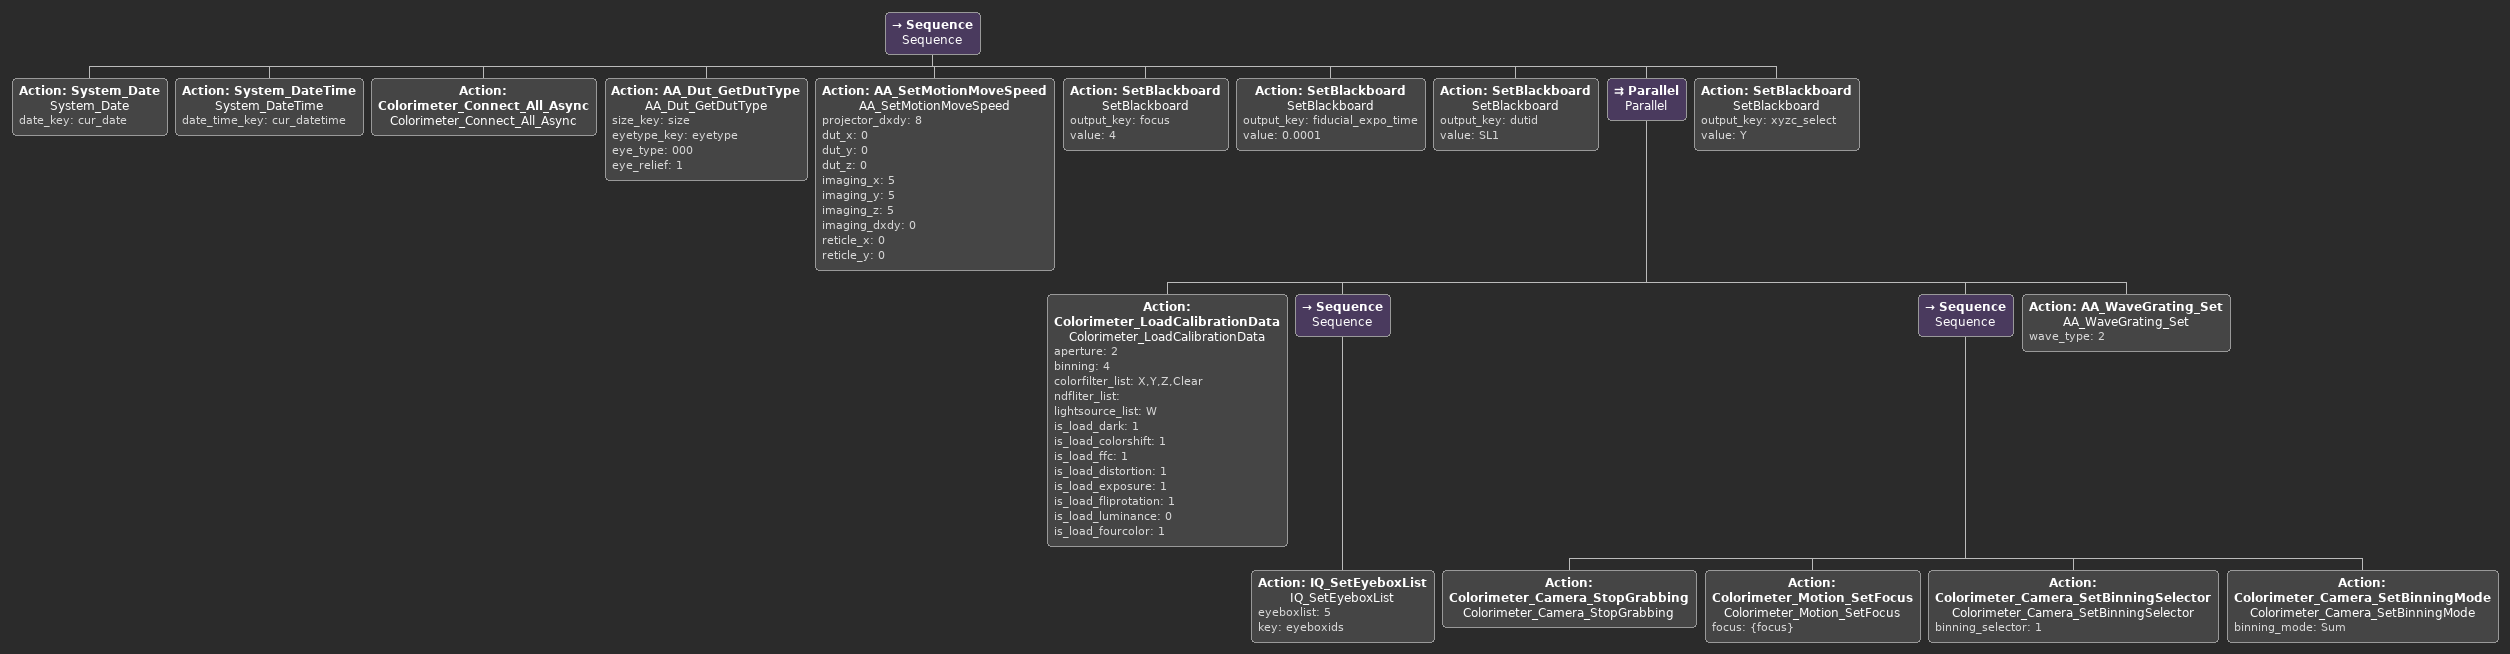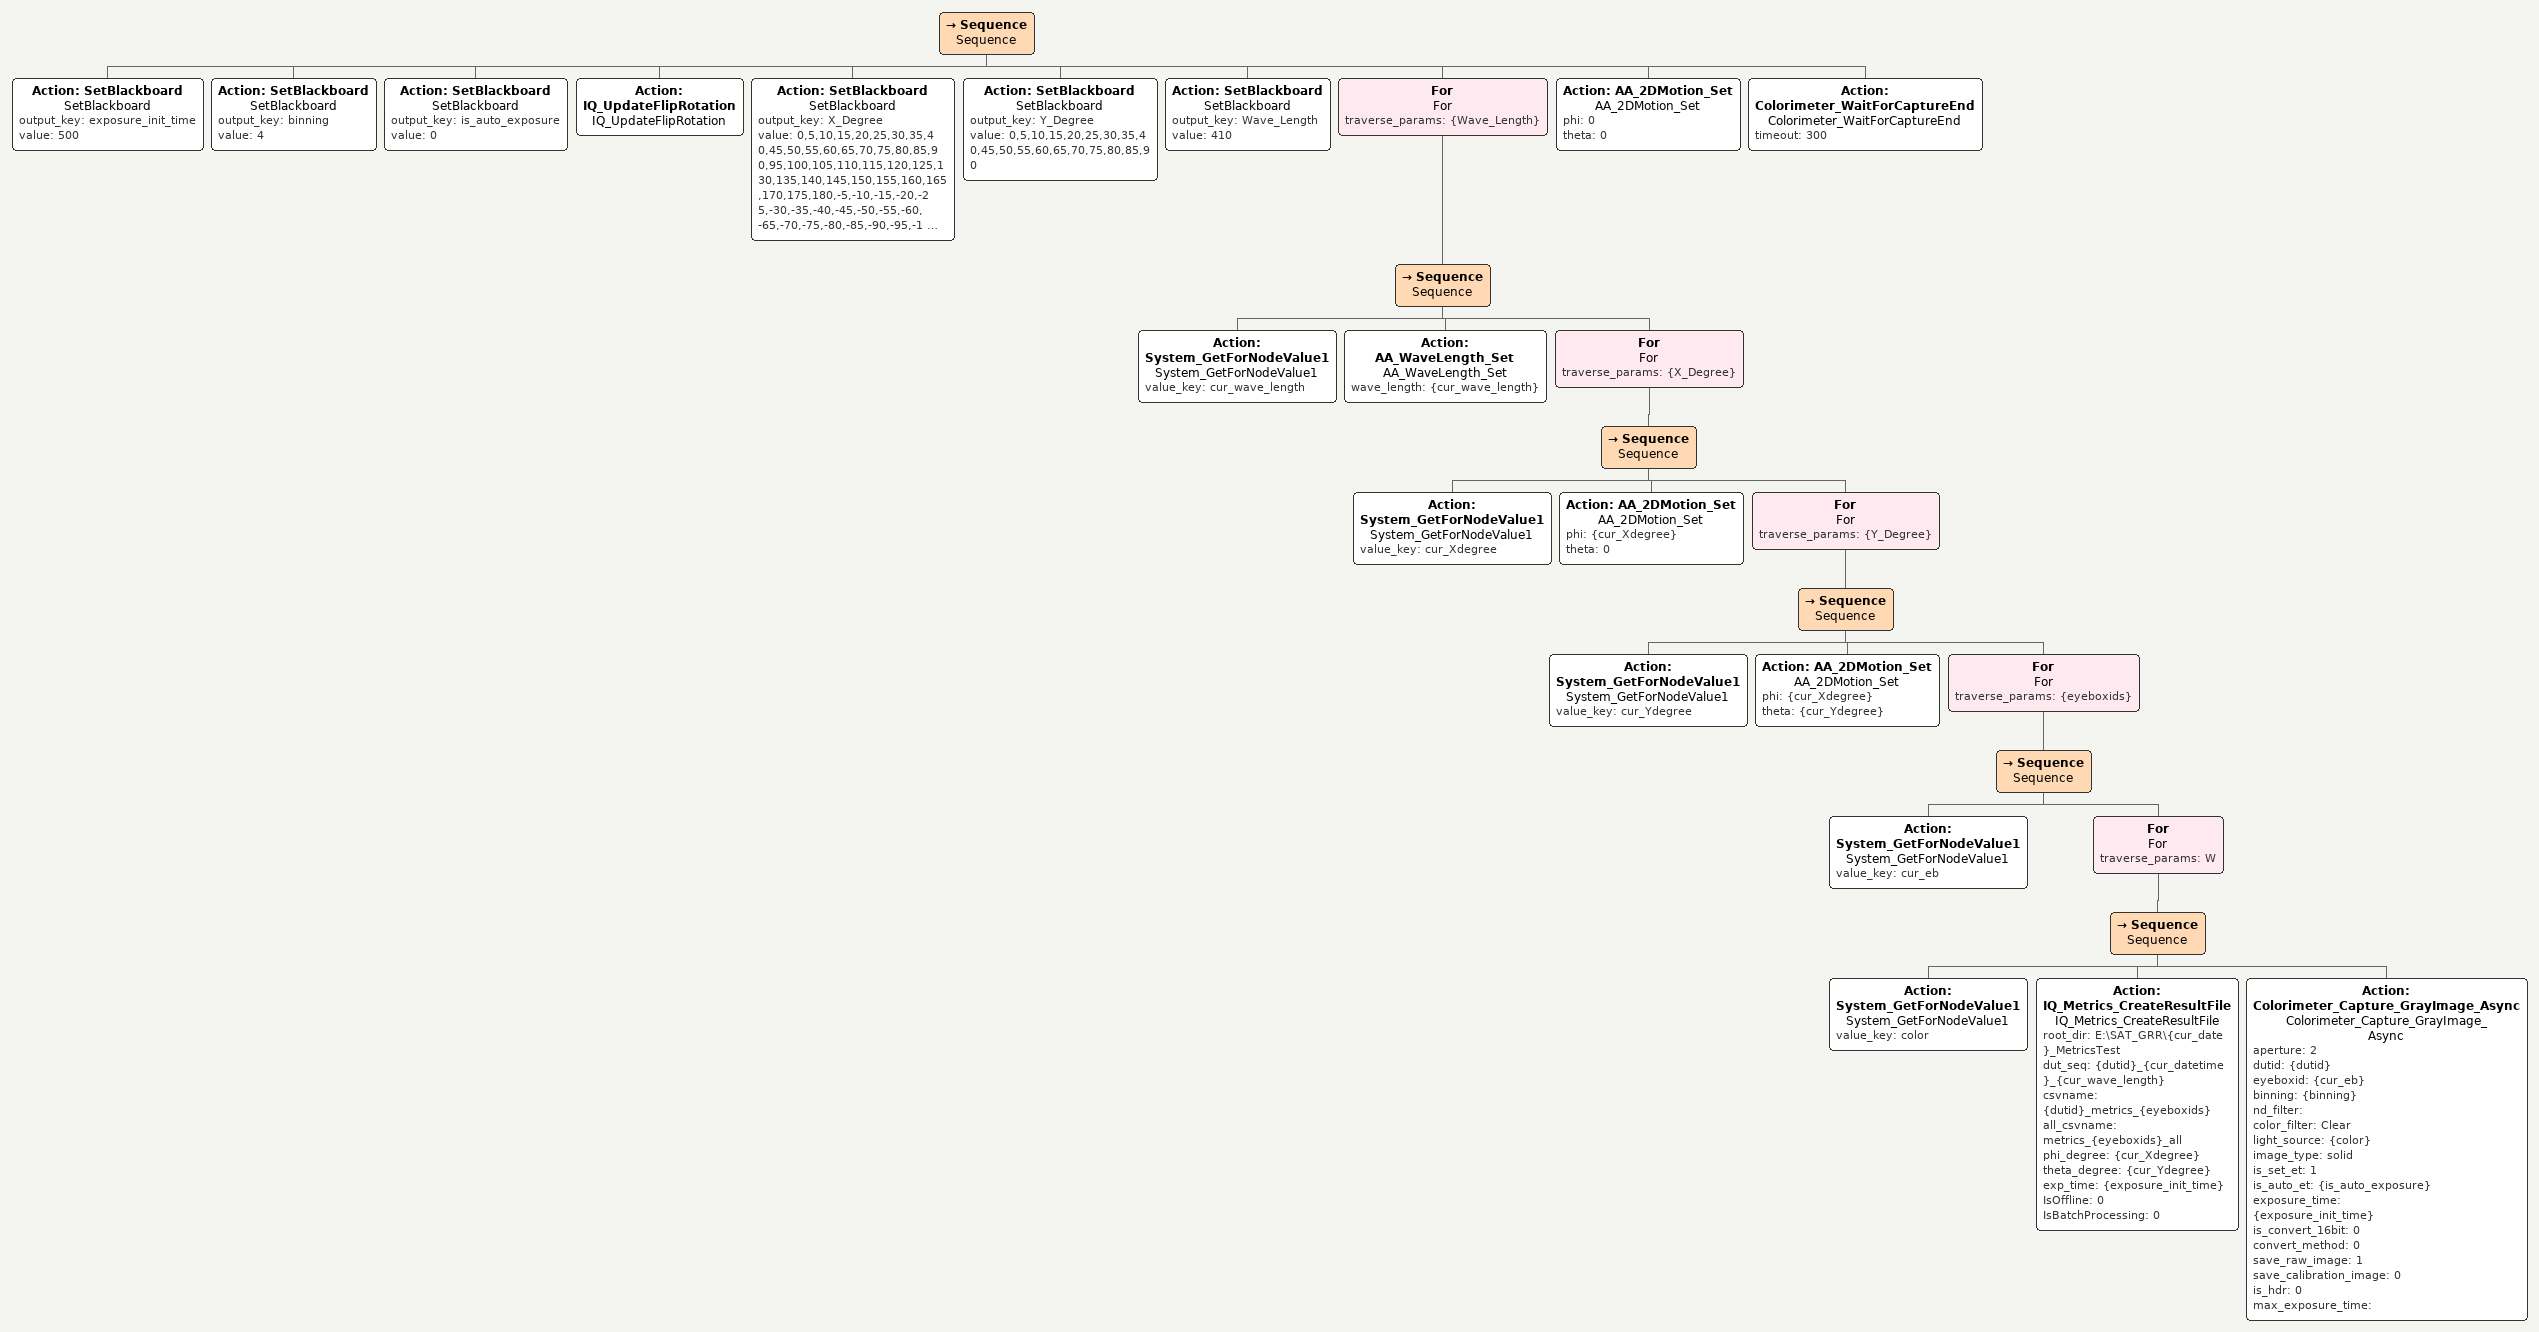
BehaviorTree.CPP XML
<Sequence name="Sequence">
 <Action name="System_Date" ID="System_Date" date_key="cur_date"/>
 <Action name="System_DateTime" ID="System_DateTime" date_time_key="cur_datetime"/>
 <Action name="Colorimeter_Connect_All_Async" ID="Colorimeter_Connect_All_Async"/>
 <Action name="AA_Dut_GetDutType" ID="AA_Dut_GetDutType" size_key="size" eyetype_key="eyetype" eye_type="000" eye_relief="1"/>
 <Action name="AA_SetMotionMoveSpeed" ID="AA_SetMotionMoveSpeed" projector_dxdy="8" dut_x="0" dut_y="0" dut_z="0" imaging_x="5" imaging_y="5" imaging_z="5" imaging_dxdy="0" reticle_x="0" reticle_y="0"/>
 <Action name="SetBlackboard" ID="SetBlackboard" output_key="focus" value="4"/>
 <Action name="SetBlackboard" ID="SetBlackboard" output_key="fiducial_expo_time" value="0.0001"/>
 <Action name="SetBlackboard" ID="SetBlackboard" output_key="dutid" value="SL1"/>
 <Parallel name="Parallel">
  <Action name="Colorimeter_LoadCalibrationData" ID="Colorimeter_LoadCalibrationData" aperture="2" binning="4" colorfilter_list="X,Y,Z,Clear" ndfliter_list="" lightsource_list="W" is_load_dark="1" is_load_colorshift="1" is_load_ffc="1" is_load_distortion="1" is_load_exposure="1" is_load_fliprotation="1" is_load_luminance="0" is_load_fourcolor="1"/>
  <Sequence name="Sequence">
   <Action name="IQ_SetEyeboxList" ID="IQ_SetEyeboxList" eyeboxlist="5" key="eyeboxids"/>
  </Sequence>
  <Sequence name="Sequence">
   <Action name="Colorimeter_Camera_StopGrabbing" ID="Colorimeter_Camera_StopGrabbing"/>
   <Action name="Colorimeter_Motion_SetFocus" ID="Colorimeter_Motion_SetFocus" focus="{focus}"/>
   <Action name="Colorimeter_Camera_SetBinningSelector" ID="Colorimeter_Camera_SetBinningSelector" binning_selector="1"/>
   <Action name="Colorimeter_Camera_SetBinningMode" ID="Colorimeter_Camera_SetBinningMode" binning_mode="Sum"/>
  </Sequence>
  <Action name="AA_WaveGrating_Set" ID="AA_WaveGrating_Set" wave_type="2"/>
 </Parallel>
 <Action name="SetBlackboard" ID="SetBlackboard" output_key="xyzc_select" value="Y"/>
</Sequence>

<Sequence name="Sequence">
 <!--control exposure time-->
 <Action name="SetBlackboard" ID="SetBlackboard" output_key="exposure_init_time" value="500"/>
 <Action name="SetBlackboard" ID="SetBlackboard" output_key="binning" value="4"/>
 <Action name="SetBlackboard" ID="SetBlackboard" output_key="is_auto_exposure" value="0"/>
 <Action name="IQ_UpdateFlipRotation" ID="IQ_UpdateFlipRotation"/>
 <!--control X degree-->
 <Action name="SetBlackboard" ID="SetBlackboard" output_key="X_Degree" value="0,5,10,15,20,25,30,35,40,45,50,55,60,65,70,75,80,85,90,95,100,105,110,115,120,125,130,135,140,145,150,155,160,165,170,175,180,-5,-10,-15,-20,-25,-30,-35,-40,-45,-50,-55,-60,-65,-70,-75,-80,-85,-90,-95,-100,-105,-110,-115,-120,-125,-130,-135,-140,-145,-150,-155,-160,-165,-170,-175,-180"/>
 <!--control Y degree-->
 <Action name="SetBlackboard" ID="SetBlackboard" output_key="Y_Degree" value="0,5,10,15,20,25,30,35,40,45,50,55,60,65,70,75,80,85,90"/>
 <!--control light wave length-->
 <Action name="SetBlackboard" ID="SetBlackboard" output_key="Wave_Length" value="410"/>
 <For name="For" traverse_params="{Wave_Length}">
  <Sequence name="Sequence">
   <Action name="System_GetForNodeValue1" ID="System_GetForNodeValue1" value_key="cur_wave_length"/>
   <Action name="AA_WaveLength_Set" ID="AA_WaveLength_Set" wave_length="{cur_wave_length}"/>
   <For name="For" traverse_params="{X_Degree}">
    <Sequence name="Sequence">
     <Action name="System_GetForNodeValue1" ID="System_GetForNodeValue1" value_key="cur_Xdegree"/>
     <Action name="AA_2DMotion_Set" ID="AA_2DMotion_Set" phi="{cur_Xdegree}" theta="0"/>
     <For name="For" traverse_params="{Y_Degree}">
      <Sequence name="Sequence">
       <Action name="System_GetForNodeValue1" ID="System_GetForNodeValue1" value_key="cur_Ydegree"/>
       <Action name="AA_2DMotion_Set" ID="AA_2DMotion_Set" phi="{cur_Xdegree}" theta="{cur_Ydegree}"/>
       <For name="For" traverse_params="{eyeboxids}">
        <Sequence name="Sequence">
         <Action name="System_GetForNodeValue1" ID="System_GetForNodeValue1" value_key="cur_eb"/>
         <For name="For" traverse_params="W">
          <Sequence name="Sequence">
           <Action name="System_GetForNodeValue1" ID="System_GetForNodeValue1" value_key="color"/>
           <Action name="IQ_Metrics_CreateResultFile" ID="IQ_Metrics_CreateResultFile" root_dir="E:\SAT_GRR\{cur_date}_MetricsTest" dut_seq="{dutid}_{cur_datetime}_{cur_wave_length}" csvname="{dutid}_metrics_{eyeboxids}" all_csvname="metrics_{eyeboxids}_all" phi_degree="{cur_Xdegree}" theta_degree="{cur_Ydegree}" exp_time="{exposure_init_time}" IsOffline="0" IsBatchProcessing="0"/>
           <Action name="Colorimeter_Capture_GrayImage_Async" ID="Colorimeter_Capture_GrayImage_Async" aperture="2" dutid="{dutid}" eyeboxid="{cur_eb}" binning="{binning}" nd_filter="" color_filter="Clear" light_source="{color}" image_type="solid" is_set_et="1" is_auto_et="{is_auto_exposure}" exposure_time="{exposure_init_time}" is_convert_16bit="0" convert_method="0" save_raw_image="1" save_calibration_image="0" is_hdr="0" max_exposure_time=""/>
          </Sequence>
         </For>
        </Sequence>
       </For>
      </Sequence>
     </For>
    </Sequence>
   </For>
  </Sequence>
 </For>
 <Action name="AA_2DMotion_Set" ID="AA_2DMotion_Set" phi="0" theta="0"/>
 <Action name="Colorimeter_WaitForCaptureEnd" ID="Colorimeter_WaitForCaptureEnd" timeout="300"/>
</Sequence>
